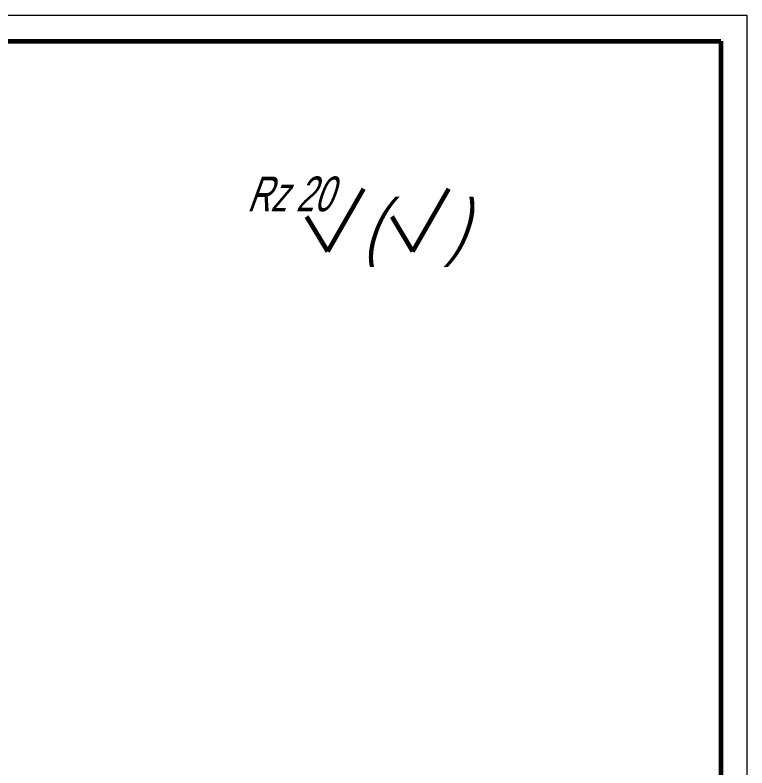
# Model space of a CAD drawing. Extents: x 0 to 841, y 0 to 594.
# Drawn here: x 700.5 to 841, y 449.5 to 594 of the extents above; entities that cross this region are included whole.
import ezdxf

# ---------------------------------------------------------------- set-up
doc = ezdxf.new("R2010")
doc.units = 0
doc.header["$MEASUREMENT"] = 0
doc.linetypes.add('K5LT_BASIC', pattern=[0])
doc.linetypes.add('K5LT_THIN', pattern=[0])
doc.layers.add('0 VIEW0', color=7, linetype='Continuous')
doc.styles.add('K5_TEXTSTYLE', font='win_eskd.shx', dxfattribs={"width": 0.7, "oblique": 15, "bigfont": 'b_eskd.shx'})

# ---------------------------------------------------------------- blocks, each defined once
blk = doc.blocks.new('*S')
at = {"color": 7, "linetype": 'K5LT_THIN', "lineweight": 18}
for p, q in [((0, 594), (841, 594)), ((841, 594), (841, 0))]:
    blk.add_line(p, q, dxfattribs=at)
at = {"color": 5, "linetype": 'K5LT_BASIC', "lineweight": 60}
for p, q in [((20, 589), (836, 589)), ((836, 589), (836, 5))]:
    blk.add_line(p, q, dxfattribs=at)

msp = doc.modelspace()

# ---------------------------------------------------------------- linework, layer by layer
at = {"layer": '0 VIEW0', "color": 5, "linetype": 'K5LT_BASIC', "lineweight": 60}
for p, q in [((760.507, 548.618), (767.44, 560.618)), ((776.851, 548.618), (783.784, 560.618)), ((760.507, 548.618), (756.507, 555.285)), ((776.851, 548.618), (772.851, 555.285))]:
    msp.add_line(p, q, dxfattribs=at)

# ---------------------------------------------------------------- block references
msp.add_blockref('*S', (0, 0))

# ---------------------------------------------------------------- texts
at = {"layer": '0 VIEW0', "color": 7, "style": 'K5_TEXTSTYLE', "oblique": 20, "width": 0.7}
for s, height, p in [('Rz 20', 6.6667, (744.947, 556.331)), ('(', 10, (767.44, 548.618)), (')', 10, (783.784, 548.618))]:
    msp.add_text(s, height=height, dxfattribs=at).set_placement(p)

doc.saveas('drawing.dxf')
